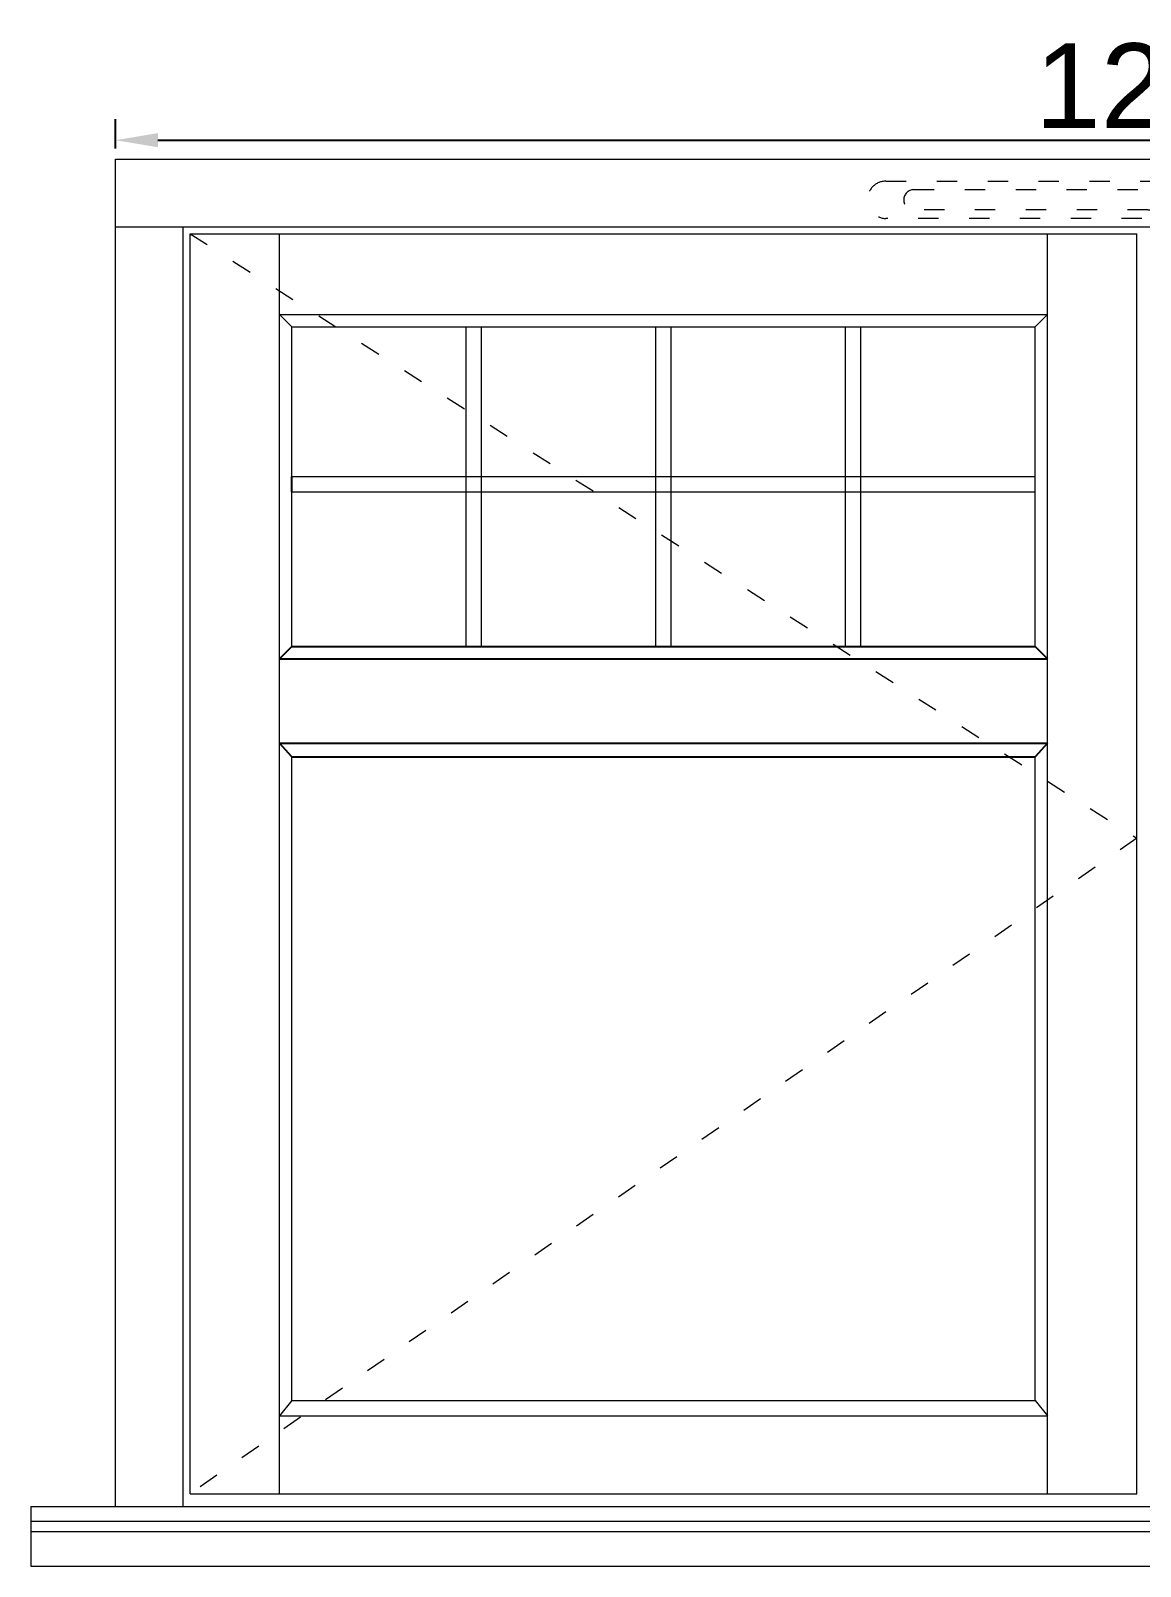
# Model space of a CAD drawing. Header units: millimetres. Extents: x 0 to 182016, y 11 to 3710.
# Drawn here: x 87807 to 88462, y 1312 to 2218 of the extents above; entities that cross this region are included whole.
import ezdxf

# ---------------------------------------------------------------- set-up
doc = ezdxf.new("R2010")
doc.units = ezdxf.units.MM
doc.linetypes.add('ACAD_ISO03W100', pattern=[30, 12, -18])
doc.styles.get("Standard").update_dxf_attribs({"font": 'arial.ttf'})
doc.dimstyles.new('Padidinti matmenys', dxfattribs={"dimscale": 10, "dimtxt": 5, "dimasz": 2.5, "dimexe": 1.25, "dimexo": 0.625, "dimtad": 1, "dimdec": 1, "dimtxsty": 'Standard', "dimcen": 2.5, "dimadec": 0, "dimazin": 0, "dimtfac": 1, "dimtdec": 1, "dimtmove": 0, "dimatfit": 3, "dimfxl": 1, "dimarcsym": 0})

# ---------------------------------------------------------------- blocks, each defined once
blk = doc.blocks.new('*D1101')
at = {"color": 0, "lineweight": -2, "transparency": 16777216}
for p, q in [((87857.27, 2148.44), (87857.27, 2165.83)), ((89097.24, 2148.44), (89097.24, 2165.83)), ((87882.27, 2153.33), (89072.24, 2153.33))]:
    blk.add_line(p, q, dxfattribs=at)
at = {"color": 0, "transparency": 16777216}
for points in [[(87882.27, 2157.5), (87882.27, 2149.16), (87857.27, 2153.33)], [(89072.24, 2157.5), (89072.24, 2149.16), (89097.24, 2153.33)]]:
    blk.add_solid(points, dxfattribs=at)
at = {"layer": 'Defpoints', "color": 0, "transparency": 16777216}
for p in [(89097.24, 2153.33), (87857.27, 2142.19), (89097.24, 2142.19)]:
    blk.add_point(p, dxfattribs=at)
at = {"color": 0, "lineweight": 5, "transparency": 16777216, "insert": (88477.25, 2185.11), "char_height": 50, "attachment_point": 5}
blk.add_mtext('1240', dxfattribs=at)
blk = doc.blocks.new('tv')
at = {"linetype": 'ACAD_ISO03W100', "lineweight": 5}
for p, q in [((29400.08, 41533.68), (29731.08, 41533.68)), ((29731.08, 41511.68), (29400.08, 41511.68))]:
    blk.add_line(p, q, dxfattribs=at)
for points in [[(29416.58, 41528.68), (29554.58, 41528.68, -1), (29554.58, 41516.68), (29416.58, 41516.68, -1)], [(29576.58, 41516.68, -1), (29576.58, 41528.68), (29714.58, 41528.68, -1), (29714.58, 41516.68)]]:
    blk.add_lwpolyline(points, format="xyb", close=True, dxfattribs=at)
for centre, start, end in [((29400.08, 41522.68), 90, 270), ((29731.08, 41522.68), 270, 90)]:
    blk.add_arc(centre, 11, start, end, dxfattribs=at)

msp = doc.modelspace()

# ---------------------------------------------------------------- linework, layer by layer
at = {"lineweight": 5}
for p, q in [((87857.2654146, 2142.192222), (89097.2432085, 2142.192222)), ((87857.2654146, 1347.5116013), (87857.2654146, 2142.192222)), ((87857.2654146, 2102.1922216), (89097.2432085, 2102.1922216)), ((87897.2654146, 1347.5116013), (87897.2654146, 2102.1922216)), ((87901.2654146, 2098.1922216), (88459.7543117, 2098.1922216)), ((87901.2654146, 1354.9617728), (87901.2654146, 2098.1922216)), ((87953.9483206, 1354.9617728), (87953.9483206, 2098.1922216)), ((88407.071406, 1354.9617728), (88407.071406, 2098.1922216)), ((88459.7543117, 1354.9617728), (88459.7543117, 2098.1922216)), ((87953.9483206, 2050.5093159), (88407.071406, 2050.5093159)), ((87961.2654149, 2043.1922216), (87953.9483206, 2050.5093159)), ((88399.7543117, 2043.1922216), (88407.071406, 2050.5093159)), ((87961.2654149, 2043.1922216), (88399.7543117, 2043.1922216)), ((87961.2654149, 1854.6690019), (87961.2654149, 2043.1922216)), ((88064.1404149, 1854.6690019), (88064.1404149, 2043.1922216)), ((88073.1404149, 1854.6690019), (88073.1404149, 2043.1922216)), ((88176.0154149, 1854.6690019), (88176.0154149, 2043.1922216)), ((88185.0154149, 1854.6690019), (88185.0154149, 2043.1922216)), ((88287.8904149, 1854.6690019), (88287.8904149, 2043.1922216)), ((88296.8904149, 1854.6690019), (88296.8904149, 2043.1922216)), ((88399.7543117, 1854.6690019), (88399.7543117, 2043.1922216)), ((87961.2654149, 1954.9256242), (88399.7543117, 1954.9256242)), ((87961.2654149, 1945.9256242), (88399.7543117, 1945.9256242)), ((87961.2654149, 1409.9617728), (87961.2654149, 1789.6690019)), ((88399.7543117, 1409.9617728), (88399.7543117, 1789.6690019)), ((87961.2654149, 1409.9617728), (87953.9483206, 1400.980399)), ((87961.2654149, 1409.9617728), (88399.7543117, 1409.9617728)), ((88399.7543117, 1409.9617728), (88407.071406, 1400.980399)), ((87953.9483206, 1400.980399), (88407.071406, 1400.980399)), ((87901.2654146, 1354.9617728), (88459.7543117, 1354.9617728)), ((87807.2654146, 1347.5116013), (89147.2432085, 1347.5116013)), ((87807.2654146, 1347.5116013), (87807.2654146, 1312.1617728)), ((87807.2654146, 1338.734043), (89147.2432085, 1338.734043)), ((87807.2654146, 1332.7787661), (89147.2432085, 1332.7787661)), ((87807.2654146, 1312.1617728), (89147.2432085, 1312.1617728))]:
    msp.add_line(p, q, dxfattribs=at)
at = {"linetype": 'ACAD_ISO03W100', "lineweight": 5}
for p, q in [((87901.2654146, 2098.1922216), (88459.7543117, 1741.5769972)), ((88459.7543117, 1741.5769972), (87901.2654146, 1354.9617728))]:
    msp.add_line(p, q, dxfattribs=at)
at = {"ltscale": 0.1}
for p, q in [((87961.2654149, 1945.9256242), (87961.2654149, 1954.9256242)), ((87961.2654149, 1854.6690019), (88399.7543117, 1854.6690019)), ((87953.9483206, 1847.3519076), (88407.071406, 1847.3519076)), ((87953.9483206, 1797.7674281), (88407.071406, 1797.7674281)), ((87961.2654149, 1789.6690019), (88399.7543117, 1789.6690019))]:
    msp.add_line(p, q, dxfattribs=at)
for points in [[(87953.9483206, 1847.3519076), (87961.2654149, 1854.6690019)], [(88399.7543117, 1854.6690019), (88407.071406, 1847.3519076)], [(87961.2654149, 1789.6690019), (87953.9483206, 1797.7674281)], [(88407.071406, 1797.7674281), (88399.7543117, 1789.6690019)]]:
    msp.add_lwpolyline(points, dxfattribs=at)

# ---------------------------------------------------------------- block references
at = {"color": 1}
msp.add_blockref('tv', (58911.6714793, -39404.4906216), dxfattribs=at)

# ---------------------------------------------------------------- dimensions: what is measured, and where the dimension line sits
at = {"color": 1, "lineweight": 5}
dim = msp.add_linear_dim(base=(89097.2432085, 2153.3307221), p1=(87857.2654146, 2142.192222), p2=(89097.2432085, 2142.192222), dimstyle='Padidinti matmenys', dxfattribs=at)
dim.commit()
dim.dimension.update_dxf_attribs({"geometry": '*D1101', "text_midpoint": (88477.2543115, 2185.1093715)})

doc.saveas('drawing.dxf')
